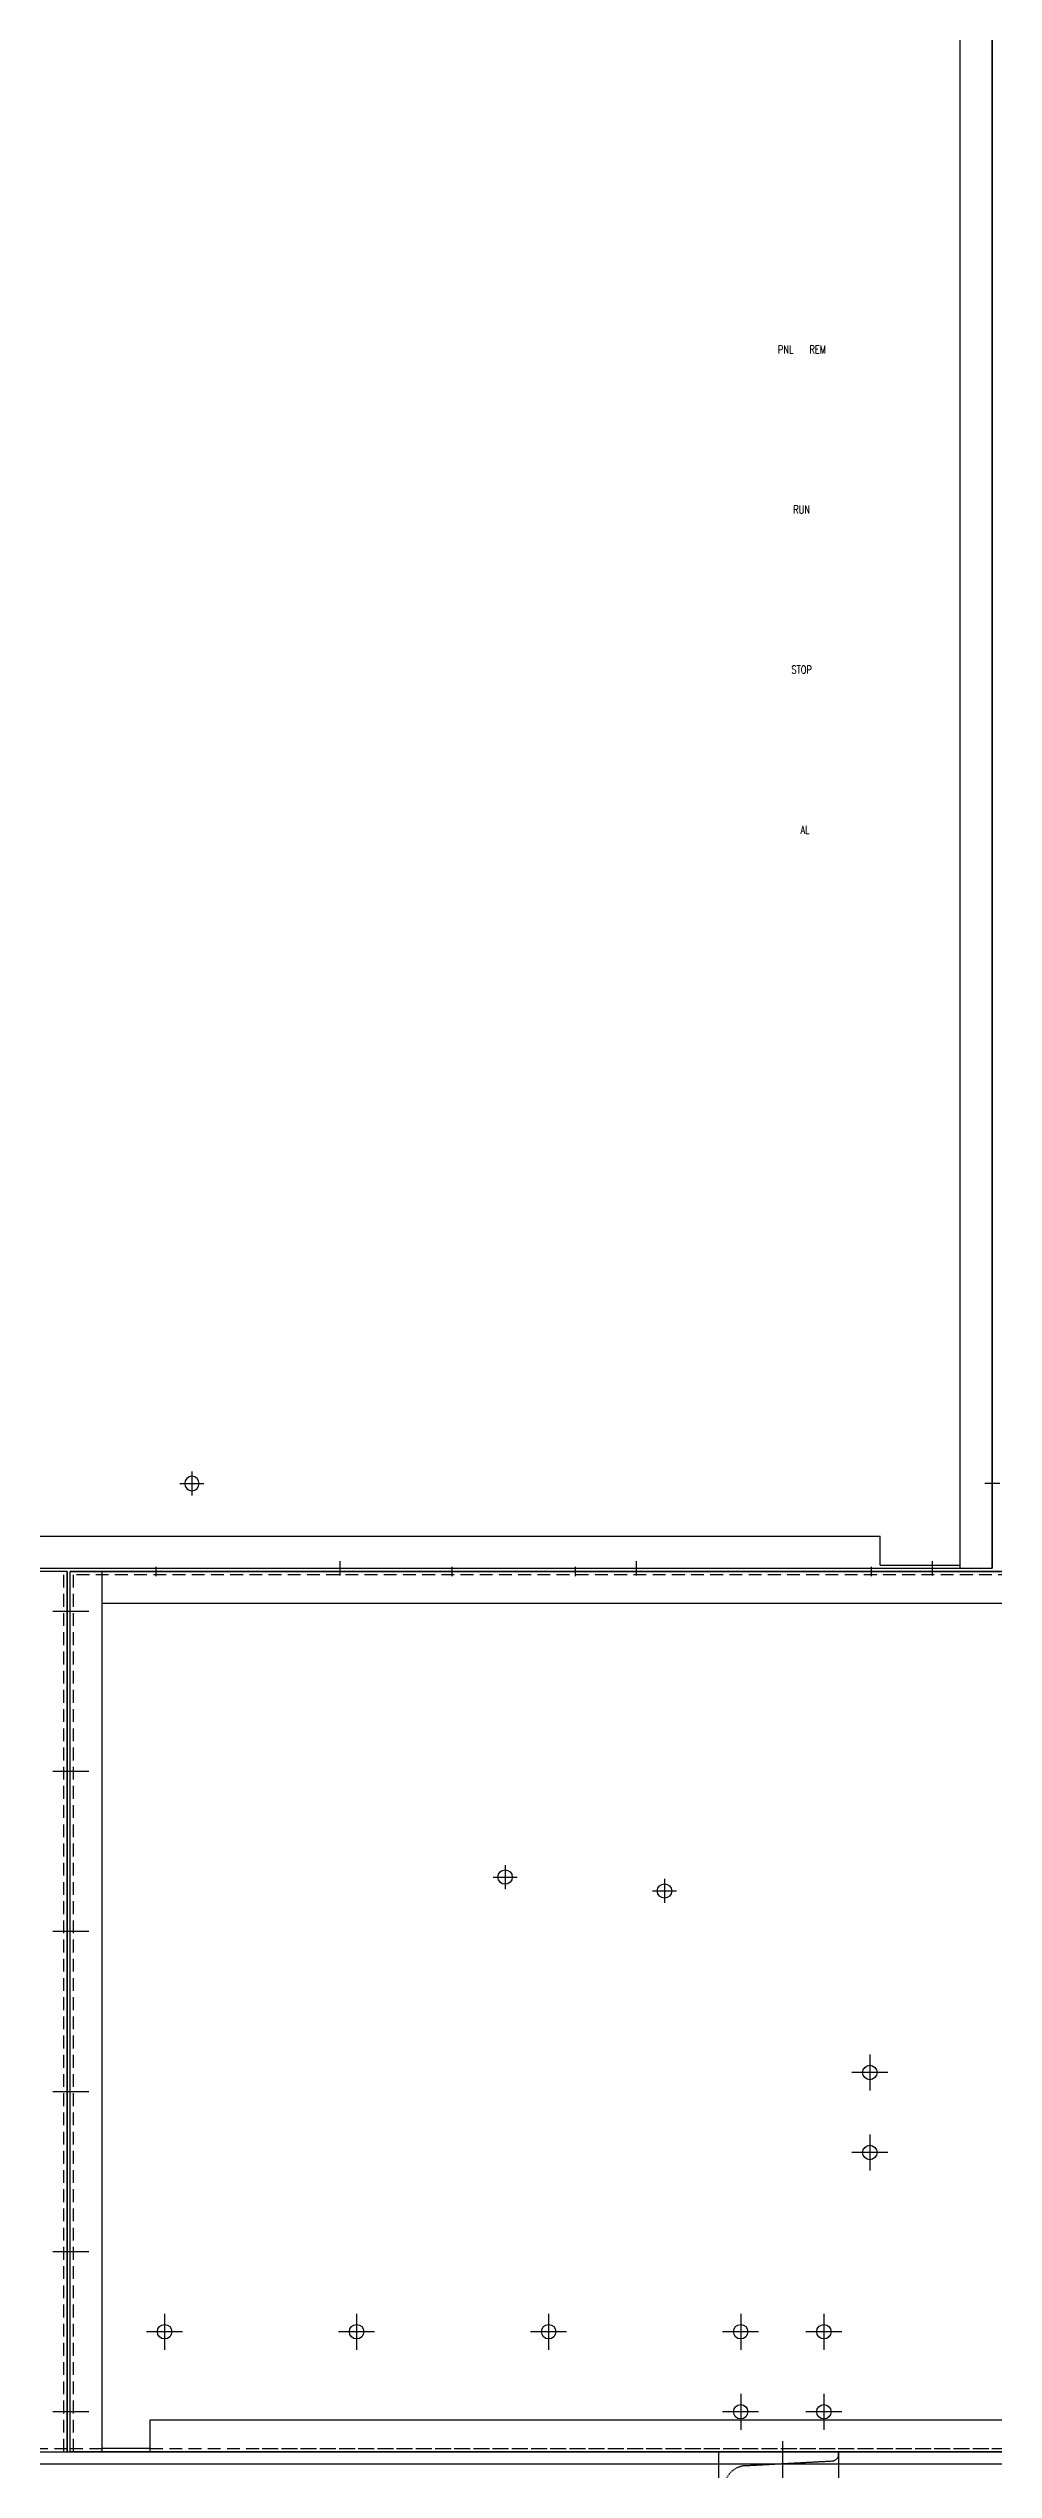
# Model space of a CAD drawing. Header units: millimetres. Extents: x 2322 to 24181, y 2355 to 17812.
# Drawn here: x 10153 to 10744, y 4792 to 6304 of the extents above; entities that cross this region are included whole.
import ezdxf
from ezdxf.enums import TextEntityAlignment as Align

# ---------------------------------------------------------------- set-up
doc = ezdxf.new("R2010")
doc.units = ezdxf.units.MM
doc.linetypes.add('CENTER', pattern=[65, 60, -2, 1, -2])
doc.linetypes.add('HIDDEN', pattern=[3, 2, -1])
for name, color, linetype in [('CENTER', 1, 'CENTER'), ('ST', 2, 'Continuous'), ('냉각탑', 7, 'Continuous'), ('숨은선', 5, 'HIDDEN')]:
    doc.layers.add(name, color=color, linetype=linetype)
doc.styles.add('단선체', font='romans.shx', dxfattribs={"height": 40, "bigfont": 'ciwhs.shx'})

# ---------------------------------------------------------------- blocks, each defined once
blk = doc.blocks.new('9가로피스')
at = {"color": 1}
blk.add_line((-4.5, 0), (4.5, 0), dxfattribs=at)
blk = doc.blocks.new('9세로피스')
at = {"rotation": 270}
blk.add_blockref('9가로피스', (0, 0), dxfattribs=at)
blk = doc.blocks.new('9홀')
at = {"color": 1}
for p, q in [((7.5, 0), (-7.5, 0)), ((0, 7.5), (0, -7.5))]:
    blk.add_line(p, q, dxfattribs=at)
blk.add_circle((0, 0), 4.5)
blk = doc.blocks.new('6세로피스')
at = {"color": 1}
blk.add_line((0, 3), (0, -3), dxfattribs=at)
blk = doc.blocks.new('_Dot스')
at = {"color": 1}
blk.add_line((3, 0), (-3, 0), dxfattribs=at)
blk = doc.blocks.new('6가로피스')
blk.add_blockref('_Dot스', (0, 0))

msp = doc.modelspace()

# ---------------------------------------------------------------- linework, layer by layer
for p, q in [((10722.9, 5356.7), (10722.9, 7760.7)), ((10722.9, 5356.7), (10722.9, 7760.7)), ((10742.9, 5407.7), (10742.9, 7760.7)), ((10742.9, 5407.7), (10742.9, 7760.7)), ((10722.9, 5354.7), (10722.9, 5479.7)), ((10722.9, 5354.7), (10722.9, 5479.7)), ((10742.9, 5354.7), (10742.9, 5479.7)), ((10742.9, 5354.7), (10742.9, 5479.7)), ((9812.9, 5374.7), (10672.9, 5374.7)), ((9812.9, 5374.7), (10672.9, 5374.7)), ((10672.9, 5356.7), (10672.9, 5374.7)), ((10672.9, 5356.7), (10672.9, 5374.7)), ((10672.9, 5356.7), (10722.9, 5356.7)), ((10164.9, 5352.7), (7828.9, 5352.7)), ((9742.9, 5354.7), (10742.9, 5354.7)), ((9742.9, 5354.7), (10742.9, 5354.7)), ((10164.9, 4802.7), (10164.9, 5352.7)), ((10164.9, 5352.7), (10164.9, 4802.7)), ((10164.9, 4802.7), (10164.9, 5352.7)), ((10164.9, 5352.7), (10164.9, 4802.7)), ((12446.8, 5352.7), (10166.8, 5352.7)), ((10186.8, 4802.7), (10186.8, 5352.7)), ((12426.8, 5332.7), (10186.8, 5332.7)), ((10216.8, 4822.7), (12396.8, 4822.7)), ((10216.8, 4802.7), (10216.8, 4822.7)), ((5546.9, 4802.7), (12446.8, 4802.7)), ((7828.9, 4802.7), (10164.9, 4802.7)), ((10166.8, 4802.7), (12446.8, 4802.7)), ((10166.8, 4802.7), (12446.8, 4802.7)), ((12446.8, 4802.7), (10166.8, 4802.7)), ((10216.8, 4804.7), (10186.8, 4804.7)), ((10286.8, 4802.7), (12446.8, 4802.7)), ((10286.8, 4802.7), (12446.8, 4802.7)), ((12446.8, 4802.7), (10286.8, 4802.7)), ((5546.9, 4795.2), (12446.8, 4795.2))]:
    msp.add_line(p, q)
at = {"color": 7}
for p, q in [((10742.9, 7760.7), (10742.9, 5407.7)), ((10742.9, 5479.7), (10742.9, 5354.7)), ((9742.9, 5354.7), (10742.9, 5354.7)), ((10166.8, 5352.7), (12446.8, 5352.7)), ((10166.8, 4802.7), (10166.8, 5352.7))]:
    msp.add_line(p, q, dxfattribs=at)
at = {"color": 1}
for p, q in [((10220.3, 5355.7), (10220.3, 5349.7)), ((10405.3, 5355.7), (10405.3, 5349.7)), ((10431.1, 5161.8), (10446.1, 5161.8)), ((10438.6, 5169.3), (10438.6, 5154.3)), ((10538.2, 5160.6), (10538.2, 5145.6)), ((10530.7, 5153.1), (10545.7, 5153.1))]:
    msp.add_line(p, q, dxfattribs=at)
for centre in [(10438.6, 5161.8), (10538.2, 5153.1), (10666.5, 5039.7), (10666.5, 5039.7), (10666.5, 5039.7), (10666.5, 5039.7), (10666.5, 4989.7), (10666.5, 4989.7), (10666.5, 4989.7), (10666.5, 4989.7), (10225.8, 4877.7), (10225.8, 4877.7), (10345.8, 4877.7), (10345.8, 4877.7), (10465.8, 4877.7), (10465.8, 4877.7), (10585.8, 4877.7), (10585.8, 4877.7), (10637.8, 4877.7), (10637.8, 4877.7), (10585.8, 4827.7), (10585.8, 4827.7), (10637.8, 4827.7), (10637.8, 4827.7)]:
    msp.add_circle(centre, 4.5)
at = {"layer": 'CENTER'}
for p, q in [((10178.5, 5327.7), (10156, 5327.7)), ((10178.5, 5327.7), (10156, 5327.7)), ((10178.5, 5227.7), (10156, 5227.7)), ((10178.5, 5127.7), (10156, 5127.7)), ((10178.5, 5127.7), (10156, 5127.7)), ((10677.8, 5039.7), (10655.3, 5039.7)), ((10677.8, 5039.7), (10655.3, 5039.7)), ((10677.8, 5039.7), (10655.3, 5039.7)), ((10677.8, 5039.7), (10655.3, 5039.7)), ((10666.5, 5050.9), (10666.5, 5028.4)), ((10666.5, 5050.9), (10666.5, 5028.4)), ((10666.5, 5050.9), (10666.5, 5028.4)), ((10666.5, 5050.9), (10666.5, 5028.4)), ((10666.5, 5050.9), (10666.5, 5028.4)), ((10666.5, 5050.9), (10666.5, 5028.4)), ((10178.5, 5027.7), (10156, 5027.7)), ((10178.5, 5027.7), (10156, 5027.7)), ((10666.5, 5000.9), (10666.5, 4978.4)), ((10666.5, 5000.9), (10666.5, 4978.4)), ((10666.5, 5000.9), (10666.5, 4978.4)), ((10666.5, 5000.9), (10666.5, 4978.4)), ((10666.5, 5000.9), (10666.5, 4978.4)), ((10666.5, 5000.9), (10666.5, 4978.4)), ((10677.8, 4989.7), (10655.3, 4989.7)), ((10677.8, 4989.7), (10655.3, 4989.7)), ((10677.8, 4989.7), (10655.3, 4989.7)), ((10677.8, 4989.7), (10655.3, 4989.7)), ((10178.5, 4927.7), (10156, 4927.7)), ((10178.5, 4927.7), (10156, 4927.7)), ((10225.8, 4888.9), (10225.8, 4866.4)), ((10225.8, 4888.9), (10225.8, 4866.4)), ((10225.8, 4888.9), (10225.8, 4866.4)), ((10345.8, 4888.9), (10345.8, 4866.4)), ((10345.8, 4888.9), (10345.8, 4866.4)), ((10345.8, 4888.9), (10345.8, 4866.4)), ((10465.8, 4888.9), (10465.8, 4866.4)), ((10465.8, 4888.9), (10465.8, 4866.4)), ((10465.8, 4888.9), (10465.8, 4866.4)), ((10585.8, 4888.9), (10585.8, 4866.4)), ((10585.8, 4888.9), (10585.8, 4866.4)), ((10585.8, 4888.9), (10585.8, 4866.4)), ((10637.8, 4888.9), (10637.8, 4866.4)), ((10637.8, 4888.9), (10637.8, 4866.4)), ((10637.8, 4888.9), (10637.8, 4866.4)), ((10237, 4877.7), (10214.5, 4877.7)), ((10237, 4877.7), (10214.5, 4877.7)), ((10233.3, 4877.7), (10218.3, 4877.7)), ((10233.3, 4877.7), (10218.3, 4877.7)), ((10225.8, 4885.2), (10225.8, 4870.2)), ((10225.8, 4885.2), (10225.8, 4870.2)), ((10225.8, 4885.2), (10225.8, 4870.2)), ((10357, 4877.7), (10334.5, 4877.7)), ((10357, 4877.7), (10334.5, 4877.7)), ((10353.3, 4877.7), (10338.3, 4877.7)), ((10353.3, 4877.7), (10338.3, 4877.7)), ((10345.8, 4885.2), (10345.8, 4870.2)), ((10345.8, 4885.2), (10345.8, 4870.2)), ((10345.8, 4885.2), (10345.8, 4870.2)), ((10477, 4877.7), (10454.5, 4877.7)), ((10477, 4877.7), (10454.5, 4877.7)), ((10473.3, 4877.7), (10458.3, 4877.7)), ((10473.3, 4877.7), (10458.3, 4877.7)), ((10465.8, 4885.2), (10465.8, 4870.2)), ((10465.8, 4885.2), (10465.8, 4870.2)), ((10465.8, 4885.2), (10465.8, 4870.2)), ((10597, 4877.7), (10574.5, 4877.7)), ((10597, 4877.7), (10574.5, 4877.7)), ((10593.3, 4877.7), (10578.3, 4877.7)), ((10593.3, 4877.7), (10578.3, 4877.7)), ((10585.8, 4885.2), (10585.8, 4870.2)), ((10585.8, 4885.2), (10585.8, 4870.2)), ((10585.8, 4885.2), (10585.8, 4870.2)), ((10649, 4877.7), (10626.5, 4877.7)), ((10649, 4877.7), (10626.5, 4877.7)), ((10645.3, 4877.7), (10630.3, 4877.7)), ((10645.3, 4877.7), (10630.3, 4877.7)), ((10637.8, 4885.2), (10637.8, 4870.2)), ((10637.8, 4885.2), (10637.8, 4870.2)), ((10637.8, 4885.2), (10637.8, 4870.2)), ((10178.5, 4827.7), (10156, 4827.7)), ((10178.5, 4827.7), (10156, 4827.7)), ((10597, 4827.7), (10574.5, 4827.7)), ((10597, 4827.7), (10574.5, 4827.7)), ((10593.3, 4827.7), (10578.3, 4827.7)), ((10593.3, 4827.7), (10578.3, 4827.7)), ((10585.8, 4838.9), (10585.8, 4816.4)), ((10585.8, 4838.9), (10585.8, 4816.4)), ((10585.8, 4838.9), (10585.8, 4816.4)), ((10585.8, 4835.2), (10585.8, 4820.2)), ((10585.8, 4835.2), (10585.8, 4820.2)), ((10585.8, 4835.2), (10585.8, 4820.2)), ((10649, 4827.7), (10626.5, 4827.7)), ((10649, 4827.7), (10626.5, 4827.7)), ((10645.3, 4827.7), (10630.3, 4827.7)), ((10645.3, 4827.7), (10630.3, 4827.7)), ((10637.8, 4838.9), (10637.8, 4816.4)), ((10637.8, 4838.9), (10637.8, 4816.4)), ((10637.8, 4838.9), (10637.8, 4816.4)), ((10637.8, 4835.2), (10637.8, 4820.2)), ((10637.8, 4835.2), (10637.8, 4820.2)), ((10637.8, 4835.2), (10637.8, 4820.2)), ((10611.9, 4809.4), (10611.9, 4640.7))]:
    msp.add_line(p, q, dxfattribs=at)
at = {"layer": '냉각탑'}
for p, q in [((10571.9, 4802.7), (10646.9, 4802.7)), ((10646.9, 4802.7), (10571.9, 4802.7)), ((10571.9, 4802.7), (10571.9, 4652.7)), ((10646.9, 4801), (10646.9, 4802.7)), ((10646.9, 4802.7), (10646.9, 4652.7))]:
    msp.add_line(p, q, dxfattribs=at)
at = {"layer": '숨은선', "ltscale": 4}
for p, q in [((10162.9, 4802.7), (10162.9, 5352.7)), ((12446.8, 5350.7), (10166.8, 5350.7)), ((10168.8, 4802.7), (10168.8, 5352.7)), ((7828.9, 4804.7), (10164.9, 4804.7)), ((10166.8, 4804.7), (10186.8, 4804.7)), ((10216.8, 4804.7), (12446.8, 4804.7)), ((10216.8, 4804.7), (12446.8, 4804.7)), ((10286.8, 4804.7), (12446.8, 4804.7)), ((10286.8, 4804.7), (12446.8, 4804.7))]:
    msp.add_line(p, q, dxfattribs=at)
at = {"layer": '숨은선', "ltscale": 0.2}
msp.add_line((10589.2, 4794.1), (10643.2, 4797), dxfattribs=at)
for centre, radius, start, end in [((10642.9, 4801), 4, 275, 0), ((10589.4, 4780.2), 13.8, 90.9324, 154.9368)]:
    msp.add_arc(centre, radius, start, end, dxfattribs=at)

# ---------------------------------------------------------------- block references
at = {"xscale": -1}
for name, p in [('9홀', (10242.9, 5407.7)), ('9가로피스', (10742.9, 5407.7)), ('9세로피스', (10335.4, 5354.7)), ('6세로피스', (10482.3, 5352.7)), ('9세로피스', (10520.4, 5354.7)), ('6세로피스', (10667.3, 5352.7)), ('9세로피스', (10705.4, 5354.7))]:
    msp.add_blockref(name, p, dxfattribs=at)
for p in [(10744.8, 5407.7), (10164.9, 5327.7), (10164.9, 5227.7), (10164.9, 5127.7), (10164.9, 5027.7), (10164.9, 4927.7), (10164.9, 4827.7)]:
    msp.add_blockref('6가로피스', p)

# ---------------------------------------------------------------- texts
at = {"layer": 'ST', "color": 0, "style": '단선체', "width": 0.75}
for s, p in [('PNL', (10613.9, 6116.2)), ('REM', (10633.9, 6116.2)), ('REM', (10633.9, 6116.2)), ('RUN', (10623.9, 6016.2)), ('STOP', (10623.9, 5916.2)), ('AL', (10626, 5816.1))]:
    msp.add_text(s, height=5, dxfattribs=at).set_placement(p, align=Align.MIDDLE_CENTER)

doc.saveas('drawing.dxf')
